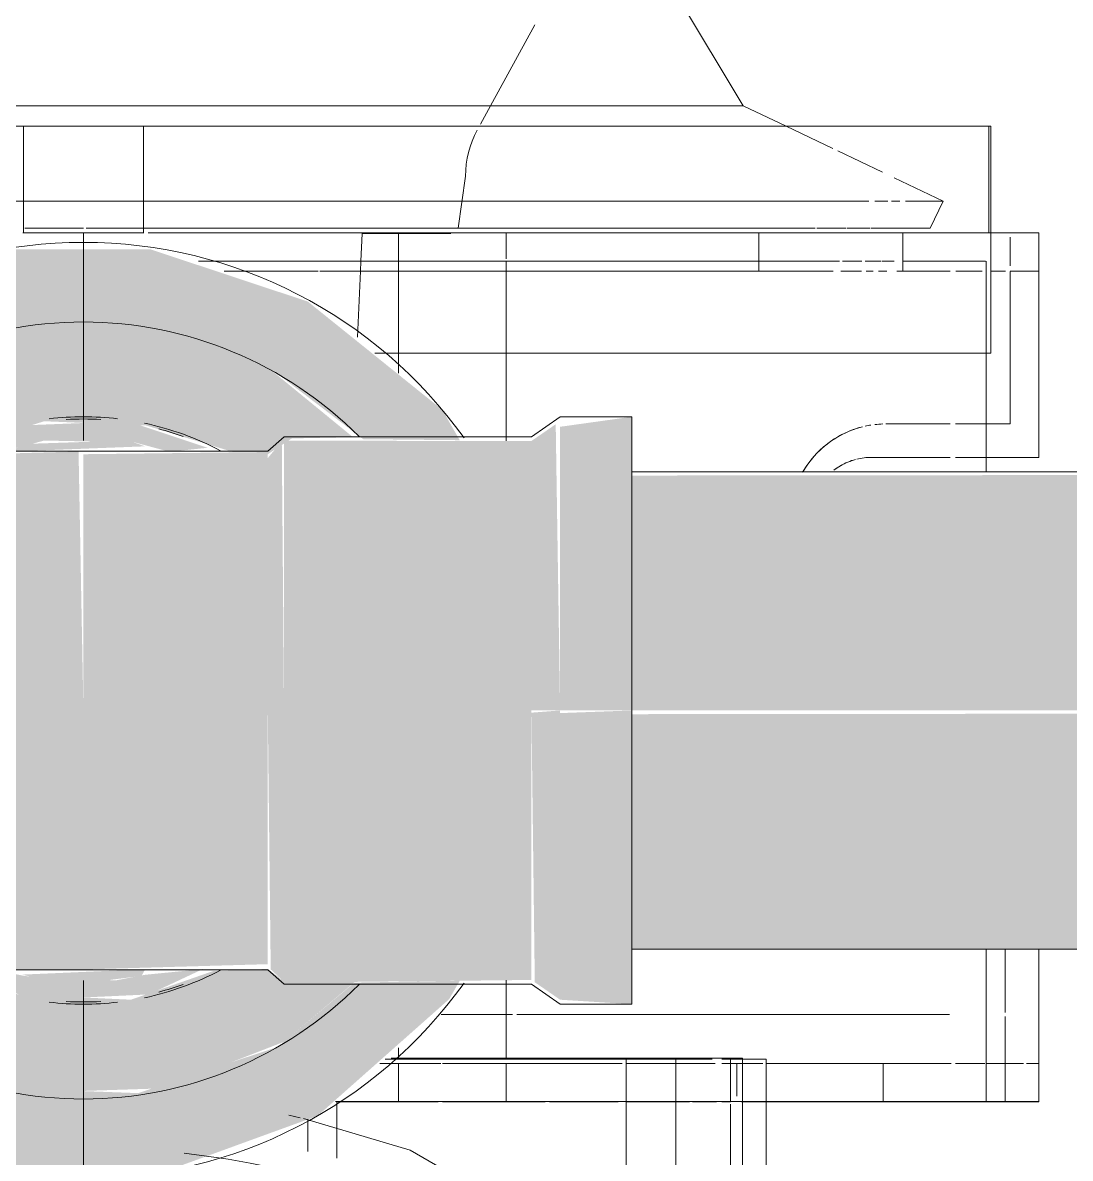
# Model space of a CAD drawing. Header units: metres. Extents: x 147 to 427, y -16 to 162.
# Drawn here: x 150.1364 to 150.246, y 96.1951 to 96.314 of the extents above; entities that cross this region are included whole.
import ezdxf

# ---------------------------------------------------------------- set-up
doc = ezdxf.new("R2010")
doc.units = ezdxf.units.M
for name, color, linetype, lineweight in [('P-PIPE', 7, 'Continuous', 5), ('P-PIPE-CNTR', 7, 'Continuous', 5), ('P-SANR-FIXT', 7, 'Continuous', 5)]:
    doc.layers.add(name, color=color, linetype=linetype, lineweight=lineweight)

# ---------------------------------------------------------------- blocks, each defined once
blk = doc.blocks.new('Bomba Jacuzzi1 - 15B-T 1_1_2CV TRIF_220_380V _1 1_2CV_-2414014-RESERVATÓRIOS TÉRREO')
at = {"layer": 'P-SANR-FIXT', "color": 7, "lineweight": 15, "true_color": 0xefefef}
for p, q in [((0.193312, 2.074700700539046e-16), (0.193312, 0.07794228634059976)), ((0.19, 0.006283051487933212), (0.19, -0.006283051487931047)), ((0.1904887173960802, 0.006283051487931605), (0.20117, 0.006283051487931605)), ((0.193312, -0.08028658580405398), (0.193312, 2.074700700539046e-16)), ((0.1882653089897755, -4.397825853486026e-16), (0.19, -4.397825853486026e-16)), ((0.19, -0.006787279140264715), (0.19, -0.03299999999999957)), ((0.1904887173960802, -0.006283051487931215), (0.20117, -0.006283051487931215)), ((0.187056, -0.0244583997621877), (0.187056, -0.0120680147056619)), ((0.09638177354722938, -0.02350777796815307), (0.09381987297550762, -0.02350777796815307)), ((0.187056, -0.0472499999999995), (0.187056, -0.02480612943986336)), ((0.1790853184190587, -0.02868424773176439), (0.1859999999999999, -0.02898998229861059)), ((0.189947, -0.02916449999999947), (0.1870559999999993, -0.02903667363194388)), ((0.189947, -0.03301656249999935), (0.189947, -0.02916449999999947)), ((0.1035, -0.03158827938357976), (0.1035, -0.03758790972181501)), ((0.1035, -0.03158827938357935), (0.1035, -0.03758790972181468)), ((0.1753149898545296, -0.03299999999999943), (0.1774000000000004, -0.03299999999999943)), ((0.1860000000000002, -0.03299999999999945), (0.1774000000000004, -0.03299999999999945)), ((0.1870559999999996, -0.03299999999999943), (0.1899470000000003, -0.03299999999999943)), ((0.189947, -0.03301656249999936), (0.189947, -0.0384683523831487)), ((0.19, -0.04424999999999945), (0.19, -0.03299999999999945)), ((0.1035, -0.03759776236753196), (0.1035, -0.04878051525615482)), ((0.1035, -0.03759776236753162), (0.1035, -0.04878051525615461)), ((0.195947, -0.03999999999999948), (0.1904887173960799, -0.03923993414740361)), ((0.1117679389859324, -0.04424999999999944), (0.1081839999999994, -0.04424999999999944)), ((0.1774000000000005, -0.04424999999999944), (0.1682320610140464, -0.04424999999999944)), ((0.1774000000000005, -0.04424999999999945), (0.1860000000000002, -0.04424999999999945)), ((0.19, -0.04424999999999944), (0.1872843440200845, -0.04424999999999944)), ((0.19, -0.04424999999999971), (0.19, -0.07654695548751668)), ((0.19, -0.07654695548751674), (0.19, -0.04424999999999971)), ((0.187056, -0.06681599253092776), (0.187056, -0.0472499999999995)), ((0.1035, -0.04879036790187175), (0.1035, -0.05626244449517959)), ((0.1035, -0.04879036790187155), (0.1035, -0.05626244449517945)), ((0.0990560000000001, -0.05679999999999957), (0.08090784562282817, -0.05679999999999957)), ((0.1035, -0.05626902782257497), (0.1035, -0.06199999999999965)), ((0.1035, -0.05626902782257485), (0.1035, -0.0619999999999996)), ((0.09905600000000002, -0.06375747385406358), (0.09905600000000002, -0.06233510092635776)), ((0.103056, -0.06233510092635736), (0.103056, -0.06401298142871656)), ((0.1035, -0.06199999999999965), (0.1035, -0.06374110441588385)), ((0.09905600000000002, -0.06644377219858456), (0.09905600000000002, -0.06404765688454316)), ((0.103056, -0.06404765688454275), (0.103056, -0.0661288266761363)), ((0.1035, -0.06374768774327924), (0.1035, -0.06583322548561109)), ((0.09905600000000002, -0.0677866539209912), (0.09905600000000002, -0.06695714464960532)), ((0.09905600000000014, -0.06772499999999959), (0.1035, -0.06772499999999959)), ((0.103056, -0.06695714464960491), (0.103056, -0.0677866539209908)), ((0.1035, -0.06682159082212885), (0.1035, -0.06772499999999959)), ((0.187056, -0.07483446411561016), (0.187056, -0.06682159082212952)), ((0.09902800000000002, -0.0714699999999998), (0.09902800000000002, -0.06889430646286204)), ((0.09905600000000002, -0.06889495375486498), (0.09905600000000002, -0.07146999999999983)), ((0.103056, -0.07111734185893957), (0.103056, -0.06898742404107511)), ((0.19, -0.07683985805350868), (0.19, -0.07897308886359611)), ((0.19, -0.07897308886359611), (0.19, -0.07683985805350871)), ((0.19, -0.07926821777747817), (0.19, -0.08114800532785303)), ((0.19, -0.08114800532785307), (0.19, -0.07926821777747818)), ((0.193312, -0.08221741240355071), (0.193312, -0.0808368324422795)), ((0.19, -0.08144514391259773), (0.19, -0.0829277196770812)), ((0.19, -0.08292771967708122), (0.19, -0.08144514391259777)), ((0.1665000000000001, -0.09073599999999916), (0.1665000000000001, -0.08249999999999949)), ((0.1665000000000001, -0.09073599999999915), (0.1665000000000001, -0.08249999999999945)), ((0.17, -0.08398099999999943), (0.17, -0.09073599999999932)), ((0.19, -0.08322628676222436), (0.19, -0.08419441012987317)), ((0.19, -0.08419441012987319), (0.19, -0.08322628676222439)), ((0.19, -0.08516287516520302), (0.19, -0.09479199999999983)), ((0.19, -0.09479199999999989), (0.19, -0.08516287516520303)), ((0.186, -0.09131863069730459), (0.186, -0.09407259980482949))]:
    blk.add_line(p, q, dxfattribs=at)
at = {"layer": 'P-SANR-FIXT', "color": 254, "lineweight": 15, "true_color": 0xd3d3d3}
for p, q in [((0.193312, 7.601199091554566e-16), (0.193312, 0.0779422863406)), ((0.19, -5.735811825502424e-15), (0.19, 0.006283764922290377)), ((0.19048871739608, 7.537967095529538e-16), (0.19048871739608, 0.006127032248754091)), ((0.193312, -0.08221741240355074), (0.193312, 1.785238623597251e-16)), ((0.19, -0.006283764922286599), (0.19, -5.687035217749603e-15)), ((0.19048871739608, -0.07659579989073192), (0.19048871739608, -0.0002805628711999219)), ((0.19, -0.0765469554875169), (0.19, -0.006787279140264504)), ((0.187056, -0.07913301540384857), (0.187056, -0.0120680147056622)), ((0.09736806735835388, -0.02270570947383779), (0.09763395209480168, -0.0215177381219721)), ((0.09397003457816865, -0.03419984044532798), (0.09729015325942755, -0.0230414210860251)), ((0.1036, -0.06899999999999967), (0.1036, -0.03221203947685435)), ((0.07660760340084614, -0.06427497324175813), (0.09396924395872303, -0.0342020127350555)), ((0.108184, -0.04491403440339053), (0.108184, -0.03745413107983466)), ((0.108184, -0.04491403440339085), (0.108184, -0.03745413107983498)), ((0.2033120000000005, -0.04262930453984061), (0.2118003561001532, -0.04726891260466683)), ((0.108184, -0.09067438060126382), (0.108184, -0.04536799999999949)), ((0.108184, -0.09067438060126382), (0.108184, -0.04536799999999977)), ((0.1035, -0.05553253618264806), (0.1035, -0.0619999999999997)), ((0.07790562436327036, -0.0619999999999997), (0.0990560000000001, -0.0619999999999997)), ((0.1035, -0.0619999999999997), (0.0990560000000001, -0.0619999999999997)), ((0.1035, -0.06682159082212884), (0.1035, -0.07146999999999966)), ((0.09905600000011691, -0.06900000000016732), (0.1036000000001161, -0.06900000000016732)), ((0.1870559999999995, -0.0707145816875006), (0.19, -0.0707145816875006)), ((0.06895768093876672, -0.07146999999999966), (0.09905600000000013, -0.07146999999999966)), ((0.09905600000000002, -0.08369963825267952), (0.09905600000000002, -0.0714699999999992)), ((0.1035, -0.07146999999999966), (0.09905600000000013, -0.07146999999999966)), ((0.09905600000000002, -0.0720112049235048), (0.09905600000000002, -0.09449999999999967)), ((0.103056, -0.0714699999999992), (0.103056, -0.08369963825267952)), ((0.1988258437275292, -0.07846393615367647), (0.201170000000118, -0.07355949240016525)), ((0.20117, -0.07654695548751655), (0.20117, -0.07326661626256989)), ((0.19, -0.0768479507755669), (0.19, -0.0789730888635958)), ((0.19048871739608, -0.07979856860284505), (0.19048871739608, -0.07677364354495189)), ((0.20117, -0.0848642184391454), (0.20117, -0.07654695548751655)), ((0.187056, -0.08108558649565119), (0.187056, -0.07964005606697568)), ((0.19, -0.07928636311609757), (0.19, -0.08114800532785342)), ((0.1963482225452972, -0.08364761519114093), (0.1985824861565091, -0.07897308886376325)), ((0.19048871739608, -0.0823728673387151), (0.19048871739608, -0.0799199794969982)), ((0.187056, -0.08308153336793789), (0.187056, -0.08183940065762921)), ((0.19, -0.08147618540598668), (0.19, -0.08292771967708111)), ((0.19048871739608, -0.08416152724917118), (0.19048871739608, -0.08245717073905372)), ((0.193312, -0.08420490329095244), (0.193312, -0.08283599002303679)), ((0.09905600000000002, -0.09449999999999972), (0.09905600000000002, -0.08369963825267952)), ((0.09905600000000002, -0.08369963825267952), (0.103056, -0.08369963825267952)), ((0.103056, -0.08369963825267952), (0.103056, -0.09085087286037676)), ((0.187056, -0.08475203711634158), (0.187056, -0.08359567183456011)), ((0.19, -0.08327621310316581), (0.19, -0.08419441012987335)), ((0.19048871739608, -0.08525652148082896), (0.19048871739608, -0.08421255489023717)), ((0.19, -0.09407259980482928), (0.19, -0.08516287516520271)), ((0.19048871739608, -0.0886505675346927), (0.19048871739608, -0.08528008312652922)), ((0.193312, -0.08544666247607384), (0.193312, -0.08458821727517181)), ((0.1933120000001169, -0.09000000000016688), (0.1957667278276929, -0.0848642184393138)), ((0.20117, -0.09479199999999968), (0.20117, -0.0848642184391454)), ((0.1870560000000002, -0.08577184031214673), (0.19, -0.08577184031214673)), ((0.187056, -0.09444295067459776), (0.187056, -0.08584065742637088)), ((0.193312, -0.0899999999999997), (0.193312, -0.08604433826684955)), ((0.1904887173961969, -0.08865056753486009), (0.1933120000001169, -0.09000000000016688)), ((0.103056, -0.09127999058431731), (0.103056, -0.09435363593565085)), ((0.1665, -0.09127999058431646), (0.1665, -0.09450000000000008)), ((0.09902800000000002, -0.09450000000000018), (0.09902800000000002, -0.09643911713499885)), ((0.1665, -0.09450000000000008), (0.1665, -0.09999999999999948)), ((0.17, -0.09699999999999945), (0.17, -0.09450000000000022)), ((0.19, -0.094953276888535), (0.19, -0.09407259980482889)), ((0.19, -0.09614594724455205), (0.19, -0.0950000000000001)), ((0.20117, -0.09499999999999967), (0.20117, -0.09479199999999971)), ((0.19, -0.09614594724455233), (0.19, -0.0990330779812126)), ((0.09905600000000002, -0.0999999999999995), (0.09905600000000002, -0.09643911713499922)), ((0.103056, -0.09643911713499922), (0.103056, -0.09842124705289793)), ((0.107957832894933, -0.09649999999999946), (0.1030560000000007, -0.09649999999999946)), ((0.1150000000000044, -0.09649999999999946), (0.1083629360030795, -0.09649999999999946)), ((0.1859714285714286, -0.09699999999999945), (0.17, -0.09699999999999945)), ((0.186, -0.09903307798121264), (0.186, -0.09702127659574375)), ((0.103056, -0.09870594066676336), (0.103056, -0.0999999999999995)), ((0.19, -0.09999999999999948), (0.19, -0.09903307798121189)), ((0.09902800000000002, -0.09999999999999948), (0.1150000000000047, -0.09999999999999948)), ((0.09905600000000002, -0.0999999999999995), (0.103056, -0.0999999999999995)), ((0.1665, -0.09999999999999948), (0.19, -0.09999999999999948))]:
    blk.add_line(p, q, dxfattribs=at)
at = {"layer": 'P-SANR-FIXT', "color": 9, "lineweight": 15, "true_color": 0xc0c0c0}
for p, q in [((0.20117, 0.07654695548751735), (0.20117, 0.006283051487932062)), ((0.203312, 6.62083152604274e-16), (0.203312, 0.06907800000000035)), ((0.19, 0.006283051487932378), (0.19, -0.006283051487931877)), ((0.19, 0.00628305148793299), (0.20117, 0.00628305148793299)), ((0.20117, -0.006283051487931264), (0.20117, 0.00628305148793299)), ((0.203312, -0.06907799999999967), (0.203312, 2.156888001536572e-16)), ((0.1882653089897755, -5.687101310714038e-15), (0.19, -5.687101310714038e-15)), ((0.19, -0.00628305148793191), (0.20117, -0.00628305148793191)), ((0.19, -0.0135414073013854), (0.19, -0.006787279140264993)), ((0.20117, -0.00628305148793191), (0.20117, -0.0765469554875169)), ((0.19, -0.01354140730138602), (0.19, -0.0768398580535087)), ((0.09905600000000002, -0.02637752940588901), (0.09905600000000002, -0.09449999999999967)), ((0.1774, -0.0768398580535087), (0.1774, -0.03051609568998732)), ((0.2033120000001168, -0.06907800000016825), (0.2196250000001168, -0.05925000000016737)), ((0.0990560000000001, -0.0619999999999997), (0.07790562436327036, -0.0619999999999997)), ((0.07172806732955384, -0.06900000000016732), (0.09905600000011691, -0.06900000000016732)), ((0.201170000000118, -0.07355949240016525), (0.2033120000001168, -0.06907800000016825)), ((0.09905600000000013, -0.07146999999999966), (0.06895768093876671, -0.07146999999999966)), ((0.1774, -0.07683985805350878), (0.1774, -0.0851628751652026)), ((0.19, -0.0851628751652026), (0.19, -0.07683985805350871)), ((0.20117, -0.08486421843914563), (0.20117, -0.0765469554875169)), ((0.1774, -0.09407259980482897), (0.1774, -0.08516287516520257)), ((0.19, -0.08516287516520257), (0.19, -0.09407259980482897)), ((0.20117, -0.08486421843914564), (0.20117, -0.0947919999999997)), ((0.09905600000000002, -0.09643911713499922), (0.09905600000000002, -0.09449999999999972)), ((0.09905600000011583, -0.09450000000016802), (0.1150000000001211, -0.09450000000016802)), ((0.103056, -0.09449999999999972), (0.103056, -0.09643911713499922)), ((0.1650000000001098, -0.09450000000016802), (0.1870560000001164, -0.09450000000016802)), ((0.1665, -0.09450000000000008), (0.1665, -0.09999999999999948)), ((0.1774, -0.09407259980482897), (0.1774, -0.09499999999999954)), ((0.1774000000001167, -0.09500000000016791), (0.1900000000001171, -0.09500000000016791)), ((0.186, -0.09614594724455233), (0.186, -0.09499999993272672)), ((0.19, -0.0947919999999997), (0.19, -0.09407259980482928)), ((0.19, -0.0947919999999997), (0.19, -0.09499999999999967)), ((0.19, -0.09479199999999965), (0.20117, -0.09479199999999965)), ((0.1900000000001171, -0.09500000000016791), (0.2011700000001169, -0.09500000000016791)), ((0.19, -0.09499999999999975), (0.19, -0.09614594724455233)), ((0.20117, -0.09499999999999967), (0.20117, -0.09479199999999964)), ((0.19, -0.09999999999999948), (0.19, -0.09614594724455205)), ((0.09902800000000002, -0.09643911713499885), (0.09902800000000002, -0.09999999999999946)), ((0.09902800000000002, -0.09999999999999946), (0.1150000000000047, -0.09999999999999946)), ((0.1665, -0.09999999999999948), (0.19, -0.09999999999999948))]:
    blk.add_line(p, q, dxfattribs=at)
at = {"layer": 'P-SANR-FIXT', "color": 254, "lineweight": 15, "true_color": 0xe9e9e9}
for p, q in [((0.20117, 0.006283051487931605), (0.20117, 0.02736609214856524)), ((0.203312, 2.379059794325298e-16), (0.203312, 0.01347644926423006)), ((0.19, 0.006283051487932196), (0.19, -0.0062830514879306)), ((0.19, -0.006283051487931081), (0.19, 0.006283051487933195)), ((0.19, -4.708462786329193e-16), (0.19, 0.006193290544041205)), ((0.20117, -0.006283051487931212), (0.20117, 0.006283051487931582)), ((0.203312, -0.01347644926422985), (0.203312, 2.379059794325298e-16)), ((0.19, -0.006193290544043345), (0.19, -4.1242009807263e-16)), ((0.19, -0.006787279140264847), (0.19, -0.07654695548751655)), ((0.19, -0.07654695548751672), (0.19, -0.006787279140264715)), ((0.19, -0.01236329396386111), (0.19, -0.006788710531424267)), ((0.20117, -0.02736609214856389), (0.20117, -0.006283051487931198)), ((0.187056, -0.01206521876107182), (0.187056, -0.02348420487642143)), ((0.19, -0.0764959149721657), (0.19, -0.01236329396386114)), ((0.203312, -0.0264350061409154), (0.203312, -0.01367185761901157)), ((0.09719447673176089, -0.02350777796815307), (0.09638177354722938, -0.02350777796815307)), ((0.187056, -0.02348420487642143), (0.187056, -0.02450403248063366)), ((0.187056, -0.0248506366348159), (0.187056, -0.06717737475632575)), ((0.09311510000011645, -0.02652500000016831), (0.09573103247287292, -0.02652500000016831)), ((0.203312, -0.0383157855413167), (0.203312, -0.02686876797817657)), ((0.20117, -0.06478713120802639), (0.20117, -0.02740754221660856)), ((0.1870559999999993, -0.02903667363194389), (0.189947, -0.02916449999999948)), ((0.189947, -0.02916449999999948), (0.189947, -0.03301656249999936)), ((0.1774, -0.03051609568998742), (0.1774, -0.04724999999999987)), ((0.1035, -0.0315882793835798), (0.1035, -0.03758790972181506)), ((0.1035, -0.03158827938357935), (0.1035, -0.03758790972181468)), ((0.1036000000000001, -0.03299999999999943), (0.1046850101454956, -0.03299999999999943)), ((0.1774000000000004, -0.03299999999999945), (0.1753149898545296, -0.03299999999999945)), ((0.19, -0.03299999999999945), (0.1870559999999996, -0.03299999999999945)), ((0.1035, -0.037597762367532), (0.1035, -0.04878051525615488)), ((0.1035, -0.03759776236753162), (0.1035, -0.04878051525615461)), ((0.203312, -0.04840587199158566), (0.203312, -0.03837768055652832)), ((0.1904887173960799, -0.03923993414740362), (0.195947, -0.03999999999999949)), ((0.2033120000000005, -0.04262930453984059), (0.2013689602312542, -0.04156726816024159)), ((0.1081839999999994, -0.04424999999999944), (0.1035999999999991, -0.04424999999999944)), ((0.1081839999999994, -0.04424999999999945), (0.1117679389859325, -0.04424999999999945)), ((0.1682320610140464, -0.04424999999999945), (0.1774000000000005, -0.04424999999999945)), ((0.1872843440200844, -0.04424999999999945), (0.19, -0.04424999999999945)), ((0.1774, -0.04766863833690796), (0.1774, -0.0764959149721657)), ((0.1035, -0.04879036790187181), (0.1035, -0.05626244449517964)), ((0.1035, -0.04879036790187155), (0.1035, -0.05626244449517945)), ((0.203312, -0.06108750933967375), (0.203312, -0.04884552223080402)), ((0.1035, -0.05626902782257485), (0.1035, -0.0619999999999996)), ((0.1035, -0.06199999999999965), (0.1035, -0.06374110441588385)), ((0.1035, -0.0619999999999996), (0.1035, -0.0637411044158838)), ((0.1035, -0.06374768774327924), (0.1035, -0.06583322548561109)), ((0.1035, -0.0637476877432792), (0.1035, -0.06583322548561109)), ((0.07304052671468676, -0.06772499999999959), (0.09878500888991651, -0.06772499999999959)), ((0.1035, -0.06772499999999959), (0.09905600000000013, -0.06772499999999959)), ((0.1035, -0.06682159082212885), (0.1035, -0.06772499999999959)), ((0.187056, -0.06718430980353182), (0.187056, -0.07309828458152194)), ((0.09902800000000002, -0.06889430646286207), (0.09902800000000002, -0.07146999999999981)), ((0.09961802140681011, -0.06838664109389055), (0.103056, -0.06838664109389055)), ((0.103056, -0.0677866539209908), (0.103056, -0.06838664109389059)), ((0.103056, -0.06838664109389055), (0.103056, -0.06898742404107436)), ((0.09905600000000002, -0.06919262795413282), (0.09905600000000002, -0.0720112049235048)), ((0.09902800000000002, -0.09450000000000014), (0.09902800000000002, -0.0714699999999998)), ((0.09905600000000002, -0.07146999999999983), (0.09905600000000002, -0.0945000000000002)), ((0.103056, -0.09085087286037709), (0.103056, -0.07146999999999985)), ((0.186, -0.07849730992859903), (0.186, -0.07249429790308909)), ((0.187056, -0.0790237475428068), (0.187056, -0.07483446411561016)), ((0.1774, -0.07684868504107976), (0.1774, -0.07859201798088991)), ((0.19, -0.07897308886359611), (0.19, -0.07683985805350871)), ((0.19, -0.07684795077556641), (0.19, -0.07897308886359537)), ((0.19, -0.07896588260215079), (0.19, -0.07684868504107983)), ((0.186, -0.08144514391259783), (0.186, -0.0792682177774783)), ((0.187056, -0.08108558649565105), (0.187056, -0.07964005606697563)), ((0.19, -0.08114800532785307), (0.19, -0.07926821777747818)), ((0.19, -0.07928636311609716), (0.19, -0.08114800532785303)), ((0.19, -0.08115099244259782), (0.19, -0.0792864911353955)), ((0.1774, -0.07972462649663827), (0.1774, -0.0811861910919691)), ((0.1774, -0.08189263930685176), (0.1774, -0.08289146375357219)), ((0.186, -0.08266084458774006), (0.186, -0.08195268773674995)), ((0.187056, -0.08308153336793773), (0.187056, -0.08183940065762904)), ((0.19, -0.08292771967708121), (0.19, -0.08144514391259776)), ((0.19, -0.08293771713906394), (0.19, -0.08147281628265766)), ((0.19, -0.0814761854059863), (0.19, -0.08292771967708079)), ((0.1665000000000001, -0.08249999999999946), (0.1665000000000001, -0.09073599999999916)), ((0.193312, -0.08420490329095244), (0.193312, -0.08283599002303677)), ((0.17, -0.09073599999999933), (0.17, -0.08398099999999944)), ((0.1774, -0.08326626054746182), (0.1774, -0.08430079112551644)), ((0.186, -0.08409123779824115), (0.186, -0.08322628676222439)), ((0.187056, -0.08475203711634142), (0.187056, -0.08359567183455993)), ((0.19, -0.08419441012987318), (0.19, -0.08322628676222438)), ((0.19, -0.08421656766600817), (0.19, -0.08326626054746186)), ((0.19, -0.08327621310316549), (0.19, -0.08419441012987307)), ((0.1774, -0.08516287516520314), (0.1774, -0.08764424577416495)), ((0.186, -0.08577184031214673), (0.186, -0.08516287516520299)), ((0.19, -0.09479199999999988), (0.19, -0.08516287516520303)), ((0.193312, -0.08544666247607383), (0.193312, -0.0845882172751718)), ((0.186, -0.08764424577416471), (0.186, -0.08577184031214673)), ((0.186, -0.08577184031214673), (0.1870560000000002, -0.08577184031214673)), ((0.187056, -0.09090065013986885), (0.187056, -0.08584065742637073)), ((0.193312, -0.08863269777109843), (0.193312, -0.08604433826684953)), ((0.186, -0.09073599999999915), (0.186, -0.08768564059694733)), ((0.1774, -0.08802275752490839), (0.1774, -0.09073599999999947)), ((0.103056, -0.09435363593565133), (0.103056, -0.09127999058431766)), ((0.1665, -0.09450000000000007), (0.1665, -0.09127999058431643)), ((0.1665, -0.09450000000000007), (0.1665, -0.09127999058431642)), ((0.17, -0.09127999058431659), (0.17, -0.09450000000000021)), ((0.09902800000000002, -0.09999999999999945), (0.09902800000000002, -0.0964999999999995)), ((0.09902800000000002, -0.09999999999999946), (0.09902800000000002, -0.09649999999999945)), ((0.09905599999999987, -0.09649999999999945), (0.1030560000000007, -0.09649999999999945)), ((0.186, -0.09702127659574396), (0.186, -0.0999999999999995)), ((0.1865509255802689, -0.09699999999999943), (0.1895716144611314, -0.09699999999999943)), ((0.19, -0.09699999999999932), (0.19, -0.09999999999999945)), ((0.19, -0.0999999999999995), (0.19, -0.09699999999999939)), ((0.19, -0.09699999999999943), (0.19, -0.09999999999999946)), ((0.1030560000000007, -0.09999999999999945), (0.09905599999999987, -0.09999999999999945)), ((0.1030560000000007, -0.09999999999999946), (0.09905599999999987, -0.09999999999999946)), ((0.19, -0.09999999999999946), (0.1860000000000002, -0.09999999999999946))]:
    blk.add_line(p, q, dxfattribs=at)
at = {"layer": 'P-SANR-FIXT', "color": 254, "lineweight": 15, "true_color": 0xe0e0e0}
for p, q in [((0.203312, 4.633553181780752e-16), (0.203312, 0.02646087801493738)), ((0.203312, 2.484619597875562e-16), (0.203312, 0.01356069846053654)), ((0.19, 0.006324742556061368), (0.19, 5.160538663062653e-16)), ((0.19048871739608, 2.094331330606276e-16), (0.19048871739608, 0.006127032248753783)), ((0.19, 5.156097770964186e-16), (0.19, -0.006324742556058951)), ((0.203312, -0.0264608780149357), (0.203312, 2.285785859776367e-16)), ((0.203312, -0.01356069846053564), (0.203312, 2.484619597875562e-16)), ((0.19048871739608, -0.07659579989073187), (0.19048871739608, -0.0002805628711998916)), ((0.19, -0.006831471923802366), (0.19, -0.07071458168750061)), ((0.187056, -0.01206521876107229), (0.187056, -0.07857968103778488)), ((0.203312, -0.0264608780149357), (0.203312, -0.01375662145943865)), ((0.186, -0.02457206311627846), (0.186, -0.01478363617039593)), ((0.186, -0.04751168480439814), (0.186, -0.02485031015229088)), ((0.09573103247287292, -0.02652500000016831), (0.09905600000011583, -0.02652500000016831)), ((0.203312, -0.04833414797497304), (0.203312, -0.02682342847622554)), ((0.203312, -0.04833414797497304), (0.203312, -0.02682342847622554)), ((0.1035, -0.0315882793835798), (0.1035, -0.03758790972181506)), ((0.1036, -0.06704794319266524), (0.1036, -0.03221203947685437)), ((0.1046850101454956, -0.03299999999999945), (0.1036000000000001, -0.03299999999999945)), ((0.1035, -0.037597762367532), (0.1035, -0.04878051525615488)), ((0.2013689602312542, -0.04156726816024162), (0.2033120000000005, -0.04262930453984061)), ((0.2118003561001532, -0.04726891260466681), (0.2033120000000005, -0.04262930453984059)), ((0.1035999999999991, -0.04424999999999945), (0.1081839999999994, -0.04424999999999945)), ((0.186, -0.06709854610948575), (0.186, -0.04774691649688251)), ((0.1035, -0.04879036790187181), (0.1035, -0.05553253618264806)), ((0.203312, -0.06182169567077971), (0.203312, -0.04906621714241947)), ((0.1035, -0.05626244449517964), (0.1035, -0.0619999999999997)), ((0.203312, -0.06907799999999967), (0.203312, -0.06108750933967375)), ((0.0990560000000001, -0.0619999999999997), (0.1035, -0.0619999999999997)), ((0.1035, -0.0619999999999996), (0.1035, -0.0637411044158838)), ((0.1035, -0.0637476877432792), (0.1035, -0.06583322548561109)), ((0.20117, -0.07326661626256989), (0.20117, -0.06478713120802639)), ((0.09878500888991651, -0.06772499999999959), (0.07304052671468675, -0.06772499999999959)), ((0.1035, -0.06682159082212884), (0.1035, -0.07146999999999966)), ((0.186, -0.07071458168750101), (0.186, -0.06727055886863928)), ((0.09905600000000002, -0.0714699999999992), (0.09905600000000002, -0.06889495375486424)), ((0.1036, -0.06899999999999967), (0.1036, -0.06808681991827903)), ((0.103056, -0.06898742404107436), (0.103056, -0.07111734185893785)), ((0.186, -0.07249429790308909), (0.186, -0.0707145816875006)), ((0.186, -0.0707145816875006), (0.1870559999999995, -0.0707145816875006)), ((0.19, -0.0707145816875006), (0.19, -0.07654695548751693)), ((0.09902800000000002, -0.07146999999999981), (0.09902800000000002, -0.09450000000000018)), ((0.09905600000000013, -0.07146999999999966), (0.1035, -0.07146999999999966)), ((0.187056, -0.07309828458152194), (0.187056, -0.07857968103778416)), ((0.19, -0.07683985805350892), (0.19, -0.07897308886359623)), ((0.19048871739608, -0.07979856860284501), (0.19048871739608, -0.07677364354495188)), ((0.187056, -0.07946627556984558), (0.187056, -0.08148347107019767)), ((0.187056, -0.0794662755698463), (0.187056, -0.08148347107019838)), ((0.19, -0.0792682177774783), (0.19, -0.08114800532785314)), ((0.19048871739608, -0.0823728673387151), (0.19048871739608, -0.07991997949699817)), ((0.19, -0.08144514391259783), (0.19, -0.08292771967708122)), ((0.1665000000000001, -0.0824999999999995), (0.1665000000000001, -0.09073599999999918)), ((0.187056, -0.08249660315084273), (0.187056, -0.0835232458798961)), ((0.187056, -0.08249660315084337), (0.187056, -0.08352324587989671)), ((0.19048871739608, -0.08416152724917117), (0.19048871739608, -0.08245717073905372)), ((0.187056, -0.08394332658735469), (0.187056, -0.0848763508879439)), ((0.187056, -0.08394332658735525), (0.187056, -0.08487635088794444)), ((0.19, -0.08322628676222438), (0.19, -0.08419441012987317)), ((0.19048871739608, -0.08525652148082895), (0.19048871739608, -0.08421255489023716)), ((0.19, -0.08516287516520248), (0.19, -0.09479199999999968)), ((0.19, -0.08516287516520296), (0.19, -0.08577184031214673)), ((0.19, -0.09407160286886058), (0.19, -0.08516287516520314)), ((0.19048871739608, -0.0873037662170977), (0.19048871739608, -0.08528008312652921)), ((0.187056, -0.08573769156777877), (0.187056, -0.09073599999999964)), ((0.187056, -0.08573769156777925), (0.187056, -0.09073599999999964)), ((0.19, -0.08577184031214673), (0.19, -0.09479199999999963)), ((0.1665, -0.09127999058431643), (0.1665, -0.09450000000000008)), ((0.17, -0.09450000000000022), (0.17, -0.09127999058431661)), ((0.186, -0.09407259980482922), (0.186, -0.09131863069730436)), ((0.187056, -0.09444295067459776), (0.187056, -0.09127999058431657)), ((0.1774, -0.09163331343565606), (0.1774, -0.09407160286886058)), ((0.09902800000000002, -0.0964999999999995), (0.09902800000000002, -0.09450000000000014)), ((0.09905600000000002, -0.0945000000000002), (0.09905600000000002, -0.09999999999999948)), ((0.103056, -0.09842124705289816), (0.103056, -0.0945000000000002)), ((0.1665, -0.09999999999999946), (0.1665, -0.09450000000000007)), ((0.1665, -0.09999999999999946), (0.1665, -0.09450000000000007)), ((0.17, -0.09450000000000021), (0.17, -0.09699999999999943)), ((0.186, -0.09499999993272701), (0.186, -0.09652080571780351)), ((0.19, -0.0949532400081271), (0.19, -0.09407359189037437)), ((0.19, -0.09479199999999968), (0.19, -0.09499999999999965)), ((0.20117, -0.09479199999999968), (0.19, -0.09479199999999968)), ((0.19, -0.09499999999999997), (0.19, -0.09699999999999932)), ((0.19, -0.09699999999999939), (0.19, -0.09500000000000003)), ((0.09902800000000002, -0.09649999999999946), (0.09902800000000002, -0.09999999999999948)), ((0.1030560000000007, -0.09649999999999946), (0.09905599999999987, -0.09649999999999946)), ((0.1030560000000007, -0.09649999999999945), (0.107957832894933, -0.09649999999999945)), ((0.1083629360030794, -0.09649999999999945), (0.1150000000000044, -0.09649999999999945)), ((0.17, -0.09699999999999943), (0.1859714285714286, -0.09699999999999943)), ((0.1895716144611314, -0.09699999999999945), (0.1865509255802689, -0.09699999999999945)), ((0.19, -0.09903307798121189), (0.19, -0.09699999999999945)), ((0.103056, -0.0999999999999995), (0.103056, -0.09870594066676355)), ((0.186, -0.0999999999999995), (0.186, -0.09939999999999898)), ((0.19, -0.0990330779812126), (0.19, -0.0999999999999995)), ((0.1150000000000047, -0.09999999999999945), (0.1030560000000007, -0.09999999999999945)), ((0.1150000000000047, -0.09999999999999946), (0.1030560000000007, -0.09999999999999946)), ((0.19, -0.09999999999999946), (0.1665, -0.09999999999999946)), ((0.1860000000000002, -0.09999999999999946), (0.1665, -0.09999999999999946)), ((0.186, -0.0999999999999995), (0.19, -0.0999999999999995))]:
    blk.add_line(p, q, dxfattribs=at)
at = {"layer": 'P-SANR-FIXT', "color": 7, "lineweight": 15, "true_color": 0xf3f3f3}
for p, q in [((0.19, -0.006283051487931047), (0.19, 0.006283051487933229)), ((0.19, -0.02897912934802967), (0.19, -0.006787279140264699)), ((0.1859999999999999, -0.02898998229861058), (0.1790853184190587, -0.02868424773176438)), ((0.1859999999999999, -0.02898998229861059), (0.1870559999999993, -0.02903667363194389)), ((0.186, -0.02898998229861071), (0.186, -0.03299999999999957)), ((0.19, -0.03299999999999957), (0.19, -0.02926021358333233)), ((0.1035, -0.03158827938357976), (0.1035, -0.03758790972181501)), ((0.1035, -0.03158827938358005), (0.1035, -0.03758790972181528)), ((0.1774000000000004, -0.03299999999999943), (0.1860000000000002, -0.03299999999999943)), ((0.1870559999999996, -0.03299999999999945), (0.1860000000000002, -0.03299999999999945)), ((0.189947, -0.03846835238314868), (0.189947, -0.03301656249999935)), ((0.19, -0.03299999999999957), (0.19, -0.04424999999999971)), ((0.1035, -0.03759776236753196), (0.1035, -0.04878051525615482)), ((0.1035, -0.03759776236753223), (0.1035, -0.04878051525615503)), ((0.19, -0.04424999999999971), (0.19, -0.03917188024999951)), ((0.19, -0.03917188024999931), (0.19, -0.04424999999999944)), ((0.1860000000000002, -0.04424999999999944), (0.1774000000000005, -0.04424999999999944)), ((0.186, -0.04424999999999972), (0.186, -0.04536799999999992)), ((0.1860000000000002, -0.04424999999999945), (0.1870559999999996, -0.04424999999999945)), ((0.186, -0.045619602535602), (0.186, -0.04724999999999982)), ((0.186, -0.04748485908986541), (0.186, -0.06416004089774181)), ((0.1035, -0.04879036790187175), (0.1035, -0.05626244449517959)), ((0.1035, -0.04879036790187198), (0.1035, -0.05626244449517976)), ((0.08090784562282818, -0.05679999999999957), (0.0990560000000001, -0.05679999999999957)), ((0.1035, -0.05679999999999957), (0.0990560000000001, -0.05679999999999957)), ((0.09905600000000002, -0.06233510092635776), (0.09905600000000002, -0.05700226544163376)), ((0.103056, -0.05700226544163327), (0.103056, -0.06233510092635736)), ((0.1035, -0.05626902782257497), (0.1035, -0.06199999999999965)), ((0.09902800000000002, -0.06199999999999988), (0.09902800000000002, -0.06344669801478107)), ((0.09905600000000002, -0.06237592017289237), (0.09905600000000002, -0.06373964501996028)), ((0.09902800000000002, -0.06374768774327946), (0.09902800000000002, -0.06626815033450138)), ((0.09905600000000002, -0.06401831094259189), (0.09905600000000002, -0.0663256603787101)), ((0.186, -0.06435310231355311), (0.186, -0.06682159082212909)), ((0.09902800000000002, -0.06682159082212905), (0.09902800000000002, -0.0677249999999998)), ((0.09905600000000002, -0.06682159082212785), (0.09905600000000002, -0.06786561840901965)), ((0.103056, -0.06898742404107511), (0.103056, -0.06772499999999985)), ((0.186, -0.06700180454015497), (0.186, -0.07849730992859888)), ((0.186, -0.07926821777747818), (0.186, -0.08144514391259776)), ((0.186, -0.08195268773674992), (0.186, -0.08266084458774005)), ((0.186, -0.08322628676222438), (0.186, -0.08409123779824118)), ((0.186, -0.08516287516520303), (0.186, -0.08764424577416485)), ((0.186, -0.08768564059694747), (0.186, -0.09073599999999933))]:
    blk.add_line(p, q, dxfattribs=at)
at = {"layer": 'P-SANR-FIXT', "color": 7, "lineweight": 15, "true_color": 0xf6f6f6}
for p, q in [((0.186, -0.01473520974421809), (0.186, -0.02316977998102811)), ((0.09638177354722938, -0.02350777796815307), (0.09719447673176089, -0.02350777796815307)), ((0.186, -0.0237772022348061), (0.186, -0.02445839976218802)), ((0.186, -0.02473189896504159), (0.186, -0.02898998229861071)), ((0.09905600000000002, -0.03716048075260645), (0.09905600000000002, -0.02667203414029326)), ((0.1870559999999993, -0.02903667363194388), (0.1859999999999999, -0.02898998229861058)), ((0.103056, -0.03117743576249596), (0.103056, -0.03743159395229453)), ((0.1035, -0.03158827938358005), (0.1035, -0.03758790972181528)), ((0.186, -0.03299999999999957), (0.186, -0.03413924050632865)), ((0.1860000000000002, -0.03299999999999943), (0.1870559999999996, -0.03299999999999943)), ((0.19, -0.03871911036493599), (0.19, -0.03299999999999957)), ((0.19, -0.03299999999999943), (0.19, -0.03871911036493579)), ((0.186, -0.03424999999999971), (0.186, -0.04424999999999972)), ((0.09905600000000002, -0.04857494210526058), (0.09905600000000002, -0.03760712624423806)), ((0.103056, -0.0376071262442375), (0.103056, -0.04896156349109295)), ((0.1035, -0.03759776236753223), (0.1035, -0.04878051525615503)), ((0.1870559999999996, -0.04424999999999944), (0.1860000000000002, -0.04424999999999944)), ((0.09905600000000002, -0.05611947851227532), (0.09905600000000002, -0.0490140513121755)), ((0.103056, -0.04901405131217498), (0.103056, -0.05640042511008073)), ((0.1035, -0.04879036790187198), (0.1035, -0.05626244449517976)), ((0.09902800000000002, -0.05679999999999961), (0.09902800000000002, -0.06199999999999988)), ((0.0990560000000001, -0.05679999999999957), (0.1035, -0.05679999999999957)), ((0.09905600000000002, -0.05729119913506796), (0.09905600000000002, -0.06237592017289237)), ((0.09902800000000002, -0.06344669801478107), (0.09902800000000002, -0.06199999999999987)), ((0.09905600000000002, -0.0619999999999999), (0.09905600000000002, -0.06344854134645136)), ((0.103056, -0.06371187444225093), (0.103056, -0.06199999999999992)), ((0.09902800000000002, -0.06626815033450136), (0.09902800000000002, -0.06374768774327944)), ((0.09905600000000002, -0.06374768774327948), (0.09905600000000002, -0.0662687976265043)), ((0.103056, -0.06593197305748666), (0.103056, -0.06374768774327949)), ((0.09902800000000002, -0.0677249999999998), (0.09902800000000002, -0.06682159082212905)), ((0.09905600000000002, -0.06682159082212907), (0.09905600000000002, -0.06772499999999981)), ((0.103056, -0.06772499999999985), (0.103056, -0.06682159082212909))]:
    blk.add_line(p, q, dxfattribs=at)
at = {"layer": 'P-SANR-FIXT', "color": 7, "lineweight": 15, "true_color": 0xf8f8f8}
for p, q in [((0.09381987297550763, -0.02350777796815307), (0.09638177354722938, -0.02350777796815307)), ((0.09902800000000002, -0.0265250000000004), (0.09902800000000002, -0.03714729940535729)), ((0.09905600000000002, -0.02661814046417469), (0.09905600000000002, -0.03745909651053372)), ((0.09902800000000002, -0.03759776236753223), (0.09902800000000002, -0.04833990493969813)), ((0.09905600000000002, -0.03790476663987529), (0.09905600000000002, -0.04844107652277371)), ((0.09902800000000002, -0.04879036790187199), (0.09902800000000002, -0.05596803809407682)), ((0.09905600000000002, -0.04892612980252994), (0.09905600000000002, -0.0564531796451123)), ((0.09902800000000002, -0.06199999999999987), (0.09902800000000002, -0.05679999999999961)), ((0.09905600000000002, -0.05679999999999963), (0.09905600000000002, -0.0619999999999999)), ((0.103056, -0.06199999999999992), (0.103056, -0.05679999999999966))]:
    blk.add_line(p, q, dxfattribs=at)
at = {"layer": 'P-SANR-FIXT', "color": 7, "lineweight": 15, "true_color": 0xfafafa}
for p, q in [((0.09902800000000002, -0.03299999999999954), (0.09902800000000002, -0.02652500000000037)), ((0.09905600000000002, -0.02652500000000042), (0.09905600000000002, -0.03715005814615843)), ((0.103056, -0.03743159395229537), (0.103056, -0.03103104065336908)), ((0.09904000000000002, -0.03299999999999945), (0.09904000000000002, -0.03714848172284364)), ((0.1030559999999996, -0.03299999999999945), (0.09905599999999978, -0.03299999999999945)), ((0.09904000000000002, -0.03759776236753207), (0.09904000000000002, -0.04424999999999945)), ((0.09905600000000002, -0.03759776236753224), (0.09905600000000002, -0.04834266368049821)), ((0.103056, -0.04873676950917265), (0.103056, -0.03759776236753226)), ((0.09902800000000002, -0.04833990493969813), (0.09902800000000002, -0.04424999999999968)), ((0.09905599999999978, -0.04424999999999945), (0.1030559999999996, -0.04424999999999945)), ((0.09902800000000002, -0.05596803809407681), (0.09902800000000002, -0.048790367901872)), ((0.09905600000000002, -0.04879036790187202), (0.09905600000000002, -0.05596988142574715)), ((0.103056, -0.05623321452154667), (0.103056, -0.04879036790187205))]:
    blk.add_line(p, q, dxfattribs=at)
at = {"layer": 'P-SANR-FIXT', "color": 7, "lineweight": 15, "true_color": 0xfbfbfb}
for p, q in [((0.09902800000000002, -0.03714729940535728), (0.09902800000000002, -0.03299999999999954)), ((0.09904000000000002, -0.03714848172284362), (0.09904000000000002, -0.03299999999999943)), ((0.09905599999999978, -0.03299999999999943), (0.1030559999999996, -0.03299999999999943)), ((0.09902800000000002, -0.04424999999999968), (0.09902800000000002, -0.03759776236753221)), ((0.09904000000000002, -0.04424999999999944), (0.09904000000000002, -0.03759776236753205)), ((0.1030559999999996, -0.04424999999999944), (0.0990559999999998, -0.04424999999999944))]:
    blk.add_line(p, q, dxfattribs=at)
at = {"layer": 'P-SANR-FIXT', "color": 254, "lineweight": 15, "true_color": 0xe9e9e9}
for centre, radius, start, end in [((0.1959469999999957, -0.05000000000001169), 0.01000000000001223, 61.33964584763093, 89.99999999997542), ((0.1600000000000001, -0.08398099999999944), 0.009999999999999955, 56.38662117593087, 60.38357239344662), ((0.1600000000000001, -0.08398099999999944), 0.009999999999999945, 14.09665529398268, 56.38662117593088), ((0.16, -0.08249999999999946), 0.006500000000000024, 15.00000000000034, 37.46904521397365), ((0.16, -0.08249999999999946), 0.006500000000000042, 3.669870786304051e-13, 13.68329193921759), ((0.1600000000000001, -0.08398099999999944), 0.009999999999999955, 8.929978650013048, 12.39513334448656), ((0.1600000000000001, -0.08398099999999944), 0.009999999999999936, 1.781246567751041, 6.53054990867918)]:
    blk.add_arc(centre, radius, start, end, dxfattribs=at)
at = {"layer": 'P-SANR-FIXT', "color": 7, "lineweight": 15, "true_color": 0xefefef}
for centre, radius, start, end in [((0.1959469999999957, -0.05000000000001168), 0.01000000000001217, 61.33964584763039, 89.99999999997503), ((0.1600000000000001, -0.08398099999999943), 0.009999999999999936, 14.09665529398305, 60.38357239344703), ((0.16, -0.08249999999999949), 0.006500000000000025, 29.99999999999998, 37.4690452139731), ((0.16, -0.08249999999999945), 0.00649999999999999, 14.99999999999994, 37.46904521397298), ((0.16, -0.08249999999999949), 0.00649999999999999, 15.00000000000002, 29.99999999999989), ((0.16, -0.08249999999999949), 0.006500000000000034, 0, 13.68329193921745), ((0.16, -0.08249999999999945), 0.006500000000000034, 0, 13.68329193921736), ((0.1600000000000001, -0.08398099999999943), 0.009999999999999945, 8.92997865001345, 12.39513334448685), ((0.1600000000000001, -0.08398099999999943), 0.009999999999999934, 1.781246567751361, 6.530549908679506)]:
    blk.add_arc(centre, radius, start, end, dxfattribs=at)
at = {"layer": 'P-SANR-FIXT', "color": 254, "lineweight": 15, "true_color": 0xe0e0e0}
for radius, start, end in [(0.006500000000000024, 15.00000000000049, 37.4690452139737), (0.006500000000000042, 4.89316104840541e-13, 13.68329193921773)]:
    blk.add_arc((0.16, -0.0824999999999995), radius, start, end, dxfattribs=at)
at = {"layer": 'P-SANR-FIXT', "color": 9, "lineweight": 15, "true_color": 0xc0c0c0}
for major_axis, ratio, start_param, end_param in [((0, 0.09424203516568415), 0.9999999532919069, 4.824540563210146, 7.853981633974477), ((1.853288258245072e-09, 0.09424203516568413), 0.9999999532919074, 1.570796346460093, 4.6002023934362)]:
    blk.add_ellipse((-8.872786700619351e-06, 1.194313342431606e-16), major_axis=major_axis, ratio=ratio, start_param=start_param, end_param=end_param, dxfattribs=at)
blk = doc.blocks.new('AF_Soldavel_Valvula de Retencao - Soldável - 50 mm-V19-RESERVATÓRIOS TÉRREO')
at = {"layer": 'P-PIPE', "lineweight": 15, "true_color": 0x69503c}
for points in [[(150.1821147468667, 96.27025397787517), (150.1802679732981, 96.27345422826764), (150.1662021944304, 96.28477264025757), (150.1497875803322, 96.29022277448897), (150.1342128733795, 96.2902249094766), (150.1178752327198, 96.28411813776522), (150.1044396667067, 96.27218856309739), (150.1035369739226, 96.2702563003317), (150.1144966095953, 96.27057534829754), (150.1233998032005, 96.27756087203282), (150.1356584481139, 96.2820212996805), (150.1512352128588, 96.28149238109097), (150.1630638807771, 96.27718504446298), (150.1720071069293, 96.27036278649338), (150.1818990051853, 96.2702563003317)], [(150.1620179895539, 96.26878732869858), (150.1645347885243, 96.27044322590805), (150.1709393375033, 96.27057462435505), (150.1627176192607, 96.27731154307997), (150.1497856703841, 96.28201986456958), (150.1356569200994, 96.2820210303959), (150.1217038385832, 96.27662231205491), (150.1145054956266, 96.27037437633139), (150.1219089959392, 96.27017320556098), (150.123817359094, 96.26901797952446), (150.1297322427413, 96.26945853299301), (150.1386215332001, 96.27224158316639), (150.1492891717243, 96.27179342044819), (150.1583519026768, 96.26902714851371), (150.1620179895539, 96.26901685857806)], [(150.1356569200994, 96.20189603559017), (150.1511671050296, 96.20240016028913), (150.1636904895539, 96.20725846355761), (150.1711316671526, 96.21354485539433), (150.1634858203984, 96.21378166478043), (150.1620179895539, 96.21490020740796), (150.1562928155268, 96.21467334928622), (150.1476898642408, 96.2116757304999), (150.1358528143826, 96.21223115290373), (150.127089907647, 96.21488990110532), (150.1230540952426, 96.21479553262178), (150.1208495853322, 96.21347439560786), (150.1143496847324, 96.2134650472472), (150.1233998032005, 96.20635637047471), (150.1342128733795, 96.20242152066245)]]:
    blk.add_hatch(color=27, dxfattribs=at).paths.add_polyline_path(points)
h = blk.add_hatch(color=27, dxfattribs=at)
h.paths.add_polyline_path([(150.1342128733795, 96.19369215650944), (150.1512352128588, 96.1936942914971), (150.1672300871165, 96.19951872652445), (150.1809963124012, 96.21172496727246), (150.1821147468667, 96.21366308811082), (150.1710854178242, 96.2134650472472), (150.1630575950804, 96.20672930281529), (150.1484380806302, 96.20189661850333), (150.1342128733795, 96.20242152066245), (150.1222287484426, 96.2068543432649), (150.1135534895539, 96.21355293798815), (150.1034369755506, 96.2134650472472), (150.1055699322143, 96.21012284029514), (150.1194551802006, 96.1990618872697), (150.1323619336817, 96.19436563899143)])
h.paths.add_polyline_path([(150.1427240431192, 96.19369322400327), (150.1427231235897, 96.1936942914971), (150.1427238730144, 96.19504947577131)])
h = blk.add_hatch(color=27, dxfattribs=at)
h.paths.add_polyline_path([(150.1500636937724, 96.2124056132999), (150.1523653895586, 96.21320262263121), (150.1502638385241, 96.21247847677469)])
h.paths.add_polyline_path([(150.1377390373466, 96.21374448445478), (150.1362475134265, 96.21430254687887), (150.1374215980901, 96.2138600780065)])
at = {"layer": 'P-PIPE', "color": 4, "lineweight": 15, "true_color": 0x00ffff}
for radius, start, end in [(0.04901000000001327, 35.61738649159874, 144.3948047813761), (0.04067999999998567, 44.83132509076077, 135.178257279992), (0.03051999999997565, 86.57712749546754, 93.41973140721869), (0.0305199999999775, 105.0000000000153, 110.0065604272274), (0.03051999999999336, 69.9864304684748, 74.99999999994436), (0.04901000000000245, 215.6051952186761, 324.382613508329), (0.04068000000000736, 224.8217427201423, 315.1686749091325), (0.03052000000001207, 249.9934395727377, 255.0000000000035), (0.03052000000001231, 285.0000000000502, 290.0135695314589), (0.0305200000000173, 266.5802685932128, 273.4228725042067)]:
    blk.add_arc((150.142717989554, 96.24195853299292), radius, start, end, dxfattribs=at)

msp = doc.modelspace()

# ---------------------------------------------------------------- hatches: boundary and pattern name
at = {"layer": 'P-PIPE', "true_color": 0x69503c}
for points in [[(150.1285582199159, 96.26903128612479), (150.1357781404478, 96.26945853299303), (150.1386215332001, 96.2702215827381), (150.1481146334374, 96.27001927317103), (150.1517104730688, 96.26904578961134), (150.1557027482292, 96.26945853299303), (150.1473799607248, 96.27224101276978), (150.1361490389515, 96.27179371423968), (150.1286674302529, 96.26907102962335)], [(150.192617989554, 96.24195853299302), (150.1921580109799, 96.27192386808589), (150.1896188946308, 96.270173205561), (150.189617989554, 96.24195853299302), (150.1912875564549, 96.24195853299302)], [(150.2001179895539, 96.24195853299302), (150.2001179895539, 96.27270853299302), (150.192617989554, 96.27166075215142), (150.192617989554, 96.24195853299302)], [(150.1345892101622, 96.26904821384737), (150.1491884656817, 96.26961451808556), (150.1474108052448, 96.2702215827381), (150.1370201849542, 96.26987838396207), (150.1346560212595, 96.26907102962335)], [(150.1631304040772, 96.24195853299302), (150.163717989554, 96.24195853299302), (150.1634858203984, 96.27013540120561), (150.162017989554, 96.26838707601325), (150.162017989554, 96.24195853299302)], [(150.1668661352113, 96.24195853299302), (150.1896170520362, 96.24195877862229), (150.189617989554, 96.27017258153124), (150.163717989554, 96.27020353235226), (150.163717989554, 96.24195853299302), (150.1649545448275, 96.24195853299302)], [(150.1244167193649, 96.24195853299302), (150.1427179895539, 96.24195853299345), (150.142211131304, 96.26906960697873), (150.123417989554, 96.2685455128892), (150.1234296719883, 96.24195853299302)], [(150.162017989554, 96.24195853299302), (150.162017989554, 96.26901685857806), (150.1427179895539, 96.26878732869858), (150.1427179895539, 96.24195853299345), (150.1620063071196, 96.24195853299302)], [(150.1427179895539, 96.21484603636269), (150.1427179895539, 96.24195853299345), (150.123417989554, 96.24195853299302), (150.123417989554, 96.214900207408), (150.1426378625771, 96.21484626126227)], [(150.1427179895539, 96.21484603636269), (150.162017989554, 96.21539557277008), (150.1620063071196, 96.24195853299302), (150.1427179895539, 96.24195853299345), (150.1427179895539, 96.21512973728746)], [(150.163717989554, 96.21356843799296), (150.163717989554, 96.24195853299302), (150.162017989554, 96.24195853299302), (150.1623268935379, 96.21484603636269), (150.1636904895539, 96.21359369430509)], [(150.163717989554, 96.21346504724723), (150.189617989554, 96.21374448445478), (150.1896170520362, 96.24195828736374), (150.163717989554, 96.24195853299302), (150.163717989554, 96.21356843799296)], [(150.192617989554, 96.21167605321627), (150.192617989554, 96.24195853299302), (150.189617989554, 96.2417276908201), (150.1899679895539, 96.21350316747696), (150.1917763943282, 96.21225631383463)], [(150.2001179895539, 96.21120853299303), (150.2001179895539, 96.24195853299302), (150.192617989554, 96.24168272156562), (150.192617989554, 96.21167605321627), (150.1995179895539, 96.21124593461087)], [(150.1377390373467, 96.21167540778355), (150.1495831647253, 96.21223067483258), (150.1552179895539, 96.21488112123659), (150.1491884656816, 96.21428851716216), (150.1461008939553, 96.21369548324796), (150.1366292715179, 96.21414859885175), (150.133063938923, 96.2148731332546), (150.1294554895539, 96.21455924818356), (150.137541418454, 96.21167540778355)], [(150.1450735615938, 96.21369548324796), (150.14880670759, 96.21417217888371), (150.1491884656816, 96.2148641976298), (150.1362475134265, 96.21430254687887), (150.1391934919342, 96.21369548487696), (150.1442713797695, 96.21369548324796)]]:
    msp.add_hatch(color=27, dxfattribs=at).paths.add_polyline_path(points)
at = {"layer": 'P-PIPE', "true_color": 0x00ffff}
h = msp.add_hatch(color=4, dxfattribs=at)
h.paths.add_polyline_path([(150.569477989554, 96.24195853299301), (150.569477989554, 96.266958532993), (150.2001179895539, 96.26655472707073), (150.2001179895539, 96.24195853299302), (150.5336167076113, 96.24195853299301)])
h.paths.add_polyline_path([(150.5694760218683, 96.25733246004512), (150.569477989554, 96.25733353299302), (150.5336167076113, 96.25733353299302)])
msp.add_hatch(color=4, dxfattribs=at).paths.add_polyline_path([(150.2245573902116, 96.21695853299303), (150.569477989554, 96.21752096116454), (150.569477989554, 96.24195853299301), (150.2001179895539, 96.24157029842947), (150.2001179895539, 96.21695853299303), (150.2218364361205, 96.21695853299303)])

# ---------------------------------------------------------------- linework, layer by layer
at = {"layer": 'P-PIPE', "color": 4, "lineweight": 15, "true_color": 0x00ffff}
for p, q in [((150.192617989554, 96.27270853299302), (150.189617989554, 96.27060853299301)), ((150.2001179895539, 96.27270853299302), (150.192617989554, 96.27270853299302)), ((150.2001179895538, 96.24195853299291), (150.2001179895538, 96.27270853299292)), ((150.163717989554, 96.27060853299301), (150.162017989554, 96.26910853299302)), ((150.189617989554, 96.27060853299301), (150.163717989554, 96.27060853299301)), ((150.1427179895539, 96.26910853299302), (150.123417989554, 96.26910853299302)), ((150.162017989554, 96.26910853299302), (150.1427179895539, 96.26910853299302)), ((150.569477989554, 96.266958532993), (150.2001179895539, 96.26695853299303)), ((150.2001179895538, 96.2112085329929), (150.2001179895538, 96.24195853299291)), ((150.2001179895539, 96.21695853299303), (150.569477989554, 96.21695853299302)), ((150.123417989554, 96.214808532993), (150.1427179895539, 96.214808532993)), ((150.1427179895539, 96.214808532993), (150.162017989554, 96.214808532993)), ((150.162017989554, 96.214808532993), (150.163717989554, 96.21330853299304)), ((150.163717989554, 96.21330853299304), (150.189617989554, 96.21330853299304)), ((150.189617989554, 96.21330853299304), (150.192617989554, 96.21120853299303)), ((150.192617989554, 96.21120853299303), (150.2001179895539, 96.21120853299303))]:
    msp.add_line(p, q, dxfattribs=at)
for centre, radius, start, end in [((150.1427179895538, 96.24195853299291), 0.03074999999999669, 83.30854397446213, 96.68531541870699), ((150.1427179895538, 96.24195853299291), 0.0307500000000061, 62.15852271126038, 78.02056498977721), ((150.1427179895538, 96.24195853299292), 0.03075000000001057, 281.9794350103288, 297.8414772886733), ((150.1427179895538, 96.24195853299292), 0.0307500000000009, 263.3146845814511, 276.6914560254812)]:
    msp.add_arc(centre, radius, start, end, dxfattribs=at)
at = {"layer": 'P-PIPE-CNTR', "color": 4, "lineweight": 15, "true_color": 0x00ffff}
for p, q in [((150.1427179895538, 96.27022158192347), (150.1427179895538, 96.29195853299292)), ((150.1427179895538, 96.2902238419827), (150.1427179895538, 96.29195853299292)), ((150.1427179895538, 96.2902238419827), (150.1427179895538, 96.29195853299294)), ((150.1427179895538, 96.1919585329929), (150.1427179895538, 96.21369548406236))]:
    msp.add_line(p, q, dxfattribs=at)

# ---------------------------------------------------------------- block references
at = {"layer": 'P-PIPE', "color": 4, "lineweight": 15, "true_color": 0x00ffff}
msp.add_blockref('AF_Soldavel_Valvula de Retencao - Soldável - 50 mm-V19-RESERVATÓRIOS TÉRREO', (0, 0), dxfattribs=at)
at = {"layer": 'P-SANR-FIXT', "color": 254, "lineweight": 15, "true_color": 0xe0e0e0, "rotation": 89.99999999999915}
msp.add_blockref('Bomba Jacuzzi1 - 15B-T 1_1_2CV TRIF_220_380V _1 1_2CV_-2414014-RESERVATÓRIOS TÉRREO', (150.1427179895538, 96.10195853299291), dxfattribs=at)

doc.saveas('drawing.dxf')
